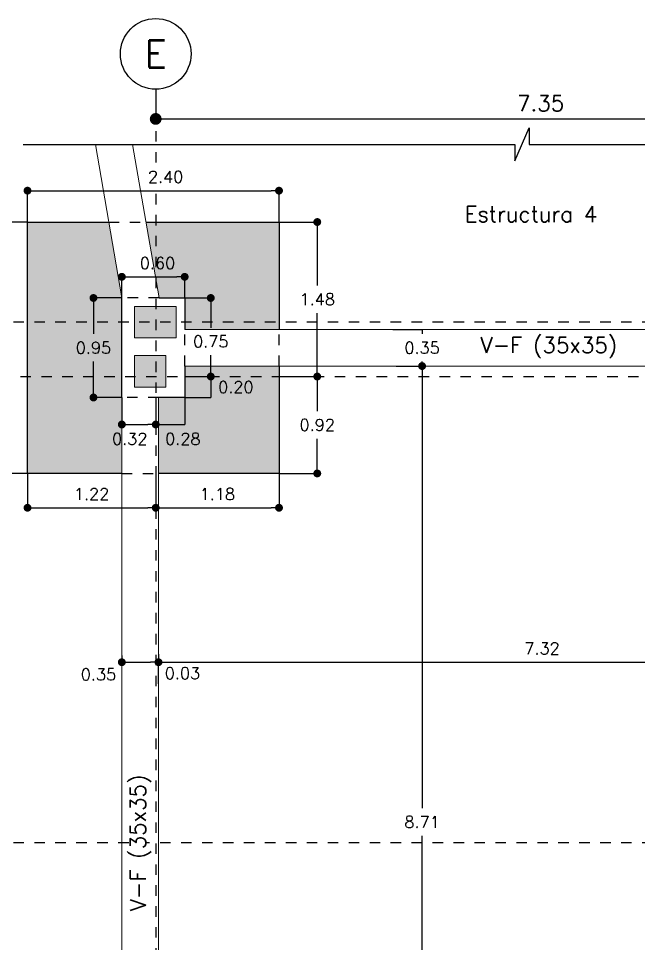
# Model space of a CAD drawing. Header units: millimetres. Extents: x 0 to 197, y -27 to 41.
# Drawn here: x 28.13 to 34.04, y 28.94 to 37.77 of the extents above; entities that cross this region are included whole.
import ezdxf
from ezdxf.enums import TextEntityAlignment as Align

# ---------------------------------------------------------------- set-up
doc = ezdxf.new("R2010")
doc.units = ezdxf.units.MM
doc.header["$LTSCALE"] = 0.01
doc.header["$PDMODE"] = 3
doc.linetypes.add('DASHDOT', pattern=[1, 0.5, -0.25, 0, -0.25])
doc.linetypes.add('DASHED2', pattern=[0.375, 0.25, -0.125])
for name, color, linetype in [('FC_CIRCULO DE EJES', 3, 'Continuous'), ('FC_COTAS', 1, 'Continuous'), ('FC_COTAS @ 75', 1, 'Continuous'), ('FC_COTAS EJES', 1, 'Continuous'), ('FC_COTAS EJES @ 75', 1, 'Continuous'), ('FC_EJES', 1, 'DASHDOT'), ('FC_HATCH COLUMNAS', 253, 'Continuous'), ('FC_HATCH ZAPATAS', 254, 'Continuous'), ('FC_LINEA CORTE', 1, 'Continuous'), ('FC_PEDESTAL', 4, 'Continuous'), ('FC_PROYECCION', 6, 'DASHED2'), ('FC_R-175', 5, 'Continuous'), ('FC_R-80 @ 75', 11, 'Continuous'), ('FC_REVISION', 32, 'Continuous'), ('FC_ZAPATAS', 3, 'Continuous')]:
    doc.layers.add(name, color=color, linetype=linetype)
doc.layers.add('FC_COLUMNAS', color=5, linetype='Continuous', lineweight=15)
doc.layers.add('FC_VIGAS', color=2, linetype='Continuous', lineweight=0)
doc.styles.add('FC_TEXT', font='romans.shx', dxfattribs={"height": 0.002})
doc.styles.add('FC_TEXT1', font='romans.shx')
doc.dimstyles.new('FC_COTAS', dxfattribs={"dimtxt": 0.0015, "dimasz": 0.001, "dimexe": 0, "dimexo": 0, "dimgap": 0.001, "dimtad": 1, "dimtih": 1, "dimtoh": 1, "dimzin": 0, "dimdsep": 46, "dimtxsty": 'FC_TEXT1', "dimblk": 'DOT', "dimcen": 0.09, "dimclrd": 256, "dimclre": 256, "dimclrt": 256, "dimadec": 0, "dimazin": 0, "dimtfac": 1, "dimtix": 1, "dimtmove": 2, "dimatfit": 3, "dimfxl": 1.002, "dimtolj": 1, "dimtzin": 0, "dimlwd": -1, "dimarcsym": 0})
doc.dimstyles.new('FC_COTAS EJES', dxfattribs={"dimtxt": 0.002, "dimasz": 0.0015, "dimexe": 0, "dimexo": 0, "dimgap": 0.001, "dimtad": 1, "dimtih": 1, "dimtoh": 1, "dimzin": 0, "dimdsep": 46, "dimtxsty": 'FC_TEXT1', "dimblk": 'DOT', "dimcen": 0.09, "dimclrd": 256, "dimclre": 256, "dimclrt": 256, "dimadec": 0, "dimazin": 0, "dimtfac": 1, "dimtix": 1, "dimtmove": 2, "dimatfit": 3, "dimfxl": 1.002, "dimtolj": 1, "dimtzin": 0, "dimlwd": -1, "dimarcsym": 0})

# ---------------------------------------------------------------- blocks, each defined once
blk = doc.blocks.new('FC_B_Eje')
at = {"layer": 'FC_CIRCULO DE EJES', "ltscale": 1.5}
blk.add_circle((0, 0), 0.0045, dxfattribs=at)
at = {"ltscale": 1.5, "style": 'FC_TEXT1'}
blk.add_attdef('EJE', text='', height=0.0035, dxfattribs=at).set_placement((0, 0), align=Align.MIDDLE_CENTER)
blk = doc.blocks.new('_Dot')
at = {"color": 0, "linetype": 'ByBlock', "lineweight": -2}
blk.add_line((-0.5, 0), (-1, 0), dxfattribs=at)
at = {"color": 0, "linetype": 'ByBlock', "const_width": 0.5}
blk.add_lwpolyline([(-0.25, 0, 1), (0.25, 0, 1)], format="xyb", close=True, dxfattribs=at)
blk = doc.blocks.new('*D365')
at = {"layer": 'Defpoints', "color": 0, "ltscale": 0.6, "transparency": 16777216}
for p in [(245.7281, -51.0366), (253.0747, -51.0366), (253.0747, -51.3204)]:
    blk.add_point(p, dxfattribs=at)
at = {"layer": 'FC_COTAS EJES', "lineweight": -2, "ltscale": 0.6, "transparency": 16777216}
for p, q in [((245.7281, -51.0366), (245.7281, -51.3204)), ((253.0747, -51.0366), (253.0747, -51.3204))]:
    blk.add_line(p, q, dxfattribs=at)
at = {"layer": 'FC_COTAS EJES', "ltscale": 0.6, "transparency": 16777216}
blk.add_line((245.8406, -51.3204), (252.9622, -51.3204), dxfattribs=at)
at = {"layer": 'FC_COTAS EJES', "ltscale": 0.6, "transparency": 16777216, "xscale": 0.1125, "yscale": 0.1125, "zscale": 0.1125, "rotation": 180}
blk.add_blockref('_Dot', (245.7281, -51.3204), dxfattribs=at)
at = {"layer": 'FC_COTAS EJES', "ltscale": 0.6, "transparency": 16777216, "xscale": 0.1125, "yscale": 0.1125, "zscale": 0.1125}
blk.add_blockref('_Dot', (253.0747, -51.3204), dxfattribs=at)
at = {"layer": 'FC_COTAS EJES', "ltscale": 0.6, "transparency": 16777216, "insert": (249.4014, -51.1704), "char_height": 0.15, "attachment_point": 5, "style": 'FC_TEXT1'}
blk.add_mtext('\\A1;7.35', dxfattribs=at)
blk = doc.blocks.new('FC_B_Columnas E5')
at = {"layer": 'FC_HATCH COLUMNAS', "ltscale": 1.5}
h = blk.add_hatch(color=256, dxfattribs=at)
h.dxf.hatch_style = 1
h.paths.add_polyline_path([(245.5247, -53.5798), (245.8247, -53.5798), (245.8247, -53.8798), (245.5247, -53.8798)])
h.paths.add_polyline_path([(253.0047, -53.5798), (253.3047, -53.5798), (253.3047, -53.8798), (253.0047, -53.8798)])
h.paths.add_polyline_path([(253.0047, -88.7298), (253.3047, -88.7298), (253.3047, -89.0298), (253.0047, -89.0298)])
h.paths.add_polyline_path([(245.5247, -88.7298), (245.8247, -88.7298), (245.8247, -89.0298), (245.5247, -89.0298)])
h.paths.add_polyline_path([(245.5247, -62.4848), (245.8247, -62.4848), (245.8247, -62.7848), (245.5247, -62.7848)])
h.paths.add_polyline_path([(245.5247, -71.3898), (245.8247, -71.3898), (245.8247, -71.6898), (245.5247, -71.6898)])
h.paths.add_polyline_path([(245.5247, -80.2949), (245.8247, -80.2949), (245.8247, -80.5949), (245.5247, -80.5949)])
h.paths.add_polyline_path([(253.0047, -62.4848), (253.3047, -62.4848), (253.3047, -62.7848), (253.0047, -62.7848)])
h.paths.add_polyline_path([(253.0047, -71.3898), (253.3047, -71.3898), (253.3047, -71.6898), (253.0047, -71.6898)])
h.paths.add_polyline_path([(253.0047, -80.2949), (253.3047, -80.2949), (253.3047, -80.5949), (253.0047, -80.5949)])
at = {"layer": 'FC_COLUMNAS', "ltscale": 0.6}
blk.add_lwpolyline([(245.5247, -53.5798), (245.8247, -53.5798), (245.8247, -53.8798), (245.5247, -53.8798)], close=True, dxfattribs=at)
blk = doc.blocks.new('*D302')
at = {"layer": 'Defpoints', "color": 0, "ltscale": 0.6, "transparency": 16777216}
for p in [(28.2143, 35.8301), (27.8836, 33.4301), (28.2143, 33.4301)]:
    blk.add_point(p, dxfattribs=at)
at = {"layer": 'FC_COTAS', "lineweight": -2, "ltscale": 0.6, "transparency": 16777216}
for p, q in [((28.2143, 35.8301), (27.8836, 35.8301)), ((28.2143, 33.4301), (27.8836, 33.4301))]:
    blk.add_line(p, q, dxfattribs=at)
at = {"layer": 'FC_COTAS', "ltscale": 0.6, "transparency": 16777216}
for p, q in [((27.8836, 35.7551), (27.8836, 34.7613)), ((27.8836, 33.5051), (27.8836, 34.4988))]:
    blk.add_line(p, q, dxfattribs=at)
at = {"layer": 'FC_COTAS', "ltscale": 0.6, "transparency": 16777216, "xscale": 0.075, "yscale": 0.075, "zscale": 0.075}
for p, rotation in [((27.8836, 35.8301), 90), ((27.8836, 33.4301), 270)]:
    blk.add_blockref('_Dot', p, dxfattribs=dict(at, rotation=rotation))
at = {"layer": 'FC_COTAS', "ltscale": 0.6, "transparency": 16777216, "insert": (27.8836, 34.6301), "char_height": 0.1125, "attachment_point": 5, "style": 'FC_TEXT1'}
blk.add_mtext('\\A1;2.40', dxfattribs=at)
blk = doc.blocks.new('*D303')
at = {"layer": 'Defpoints', "color": 0, "ltscale": 0.6, "transparency": 16777216}
for p in [(30.6143, 36.1296), (28.2143, 35.8301), (30.6143, 35.8301)]:
    blk.add_point(p, dxfattribs=at)
at = {"layer": 'FC_COTAS', "lineweight": -2, "ltscale": 0.6, "transparency": 16777216}
for p, q in [((28.2143, 35.8301), (28.2143, 36.1296)), ((30.6143, 35.8301), (30.6143, 36.1296))]:
    blk.add_line(p, q, dxfattribs=at)
at = {"layer": 'FC_COTAS', "ltscale": 0.6, "transparency": 16777216}
blk.add_line((28.2893, 36.1296), (30.5393, 36.1296), dxfattribs=at)
at = {"layer": 'FC_COTAS', "ltscale": 0.6, "transparency": 16777216, "xscale": 0.075, "yscale": 0.075, "zscale": 0.075, "rotation": 180}
blk.add_blockref('_Dot', (28.2143, 36.1296), dxfattribs=at)
at = {"layer": 'FC_COTAS', "ltscale": 0.6, "transparency": 16777216, "xscale": 0.075, "yscale": 0.075, "zscale": 0.075}
blk.add_blockref('_Dot', (30.6143, 36.1296), dxfattribs=at)
at = {"layer": 'FC_COTAS', "ltscale": 0.6, "transparency": 16777216, "insert": (29.5326, 36.2609), "char_height": 0.1125, "attachment_point": 5, "style": 'FC_TEXT1', "bg_fill": 3, "box_fill_scale": 1.1, "bg_fill_color": 256, "bg_fill_true_color": 13158600, "bg_fill_transparency": 0}
blk.add_mtext('\\A1;2.40', dxfattribs=at)
blk = doc.blocks.new('*D304')
at = {"layer": 'Defpoints', "color": 0, "ltscale": 0.6, "transparency": 16777216}
for p in [(30.6143, 35.8301), (30.6143, 34.3551), (30.9794, 34.3551)]:
    blk.add_point(p, dxfattribs=at)
at = {"layer": 'FC_COTAS', "lineweight": -2, "ltscale": 0.6, "transparency": 16777216}
for p, q in [((30.6143, 35.8301), (30.9794, 35.8301)), ((30.6143, 34.3551), (30.9794, 34.3551))]:
    blk.add_line(p, q, dxfattribs=at)
at = {"layer": 'FC_COTAS', "ltscale": 0.6, "transparency": 16777216}
for p, q in [((30.9794, 35.7551), (30.9794, 35.2238)), ((30.9794, 34.4301), (30.9794, 34.9613))]:
    blk.add_line(p, q, dxfattribs=at)
at = {"layer": 'FC_COTAS', "ltscale": 0.6, "transparency": 16777216, "xscale": 0.075, "yscale": 0.075, "zscale": 0.075}
for p, rotation in [((30.9794, 35.8301), 90), ((30.9794, 34.3551), 270)]:
    blk.add_blockref('_Dot', p, dxfattribs=dict(at, rotation=rotation))
at = {"layer": 'FC_COTAS', "ltscale": 0.6, "transparency": 16777216, "insert": (30.9794, 35.0926), "char_height": 0.1125, "attachment_point": 5, "style": 'FC_TEXT1'}
blk.add_mtext('\\A1;1.48', dxfattribs=at)
blk = doc.blocks.new('*D305')
at = {"layer": 'Defpoints', "color": 0, "ltscale": 0.6, "transparency": 16777216}
for p in [(28.2143, 33.4301), (29.4378, 33.4301), (29.4378, 33.1022)]:
    blk.add_point(p, dxfattribs=at)
at = {"layer": 'FC_COTAS', "lineweight": -2, "ltscale": 0.6, "transparency": 16777216}
for p, q in [((28.2143, 33.4301), (28.2143, 33.1022)), ((29.4378, 33.4301), (29.4378, 33.1022))]:
    blk.add_line(p, q, dxfattribs=at)
at = {"layer": 'FC_COTAS', "ltscale": 0.6, "transparency": 16777216}
blk.add_line((28.2893, 33.1022), (29.3628, 33.1022), dxfattribs=at)
at = {"layer": 'FC_COTAS', "ltscale": 0.6, "transparency": 16777216, "xscale": 0.075, "yscale": 0.075, "zscale": 0.075, "rotation": 180}
blk.add_blockref('_Dot', (28.2143, 33.1022), dxfattribs=at)
at = {"layer": 'FC_COTAS', "ltscale": 0.6, "transparency": 16777216, "xscale": 0.075, "yscale": 0.075, "zscale": 0.075}
blk.add_blockref('_Dot', (29.4378, 33.1022), dxfattribs=at)
at = {"layer": 'FC_COTAS', "ltscale": 0.6, "transparency": 16777216, "insert": (28.826, 33.2335), "char_height": 0.1125, "attachment_point": 5, "style": 'FC_TEXT1'}
blk.add_mtext('\\A1;1.22', dxfattribs=at)
blk = doc.blocks.new('*D306')
at = {"layer": 'Defpoints', "color": 0, "ltscale": 0.6, "transparency": 16777216}
for p in [(29.7143, 35.3072), (29.1143, 35.1051), (29.7143, 35.1051)]:
    blk.add_point(p, dxfattribs=at)
at = {"layer": 'FC_COTAS', "lineweight": -2, "ltscale": 0.6, "transparency": 16777216}
for p, q in [((29.1143, 35.1051), (29.1143, 35.3072)), ((29.7143, 35.1051), (29.7143, 35.3072))]:
    blk.add_line(p, q, dxfattribs=at)
at = {"layer": 'FC_COTAS', "ltscale": 0.6, "transparency": 16777216}
blk.add_line((29.1893, 35.3072), (29.6393, 35.3072), dxfattribs=at)
at = {"layer": 'FC_COTAS', "ltscale": 0.6, "transparency": 16777216, "xscale": 0.075, "yscale": 0.075, "zscale": 0.075, "rotation": 180}
blk.add_blockref('_Dot', (29.1143, 35.3072), dxfattribs=at)
at = {"layer": 'FC_COTAS', "ltscale": 0.6, "transparency": 16777216, "xscale": 0.075, "yscale": 0.075, "zscale": 0.075}
blk.add_blockref('_Dot', (29.7143, 35.3072), dxfattribs=at)
at = {"layer": 'FC_COTAS', "ltscale": 0.6, "transparency": 16777216, "insert": (29.4549, 35.4384), "char_height": 0.1125, "attachment_point": 5, "style": 'FC_TEXT1'}
blk.add_mtext('\\A1;0.60', dxfattribs=at)
blk = doc.blocks.new('*D307')
at = {"layer": 'Defpoints', "color": 0, "ltscale": 0.6, "transparency": 16777216}
for p in [(29.1143, 35.1051), (28.8437, 34.1551), (29.1143, 34.1551)]:
    blk.add_point(p, dxfattribs=at)
at = {"layer": 'FC_COTAS', "lineweight": -2, "ltscale": 0.6, "transparency": 16777216}
for p, q in [((29.1143, 35.1051), (28.8437, 35.1051)), ((29.1143, 34.1551), (28.8437, 34.1551))]:
    blk.add_line(p, q, dxfattribs=at)
at = {"layer": 'FC_COTAS', "ltscale": 0.6, "transparency": 16777216}
for p, q in [((28.8437, 35.0301), (28.8437, 34.7613)), ((28.8437, 34.2301), (28.8437, 34.4988))]:
    blk.add_line(p, q, dxfattribs=at)
at = {"layer": 'FC_COTAS', "ltscale": 0.6, "transparency": 16777216, "xscale": 0.075, "yscale": 0.075, "zscale": 0.075}
for p, rotation in [((28.8437, 35.1051), 90), ((28.8437, 34.1551), 270)]:
    blk.add_blockref('_Dot', p, dxfattribs=dict(at, rotation=rotation))
at = {"layer": 'FC_COTAS', "ltscale": 0.6, "transparency": 16777216, "insert": (28.8437, 34.6301), "char_height": 0.1125, "attachment_point": 5, "style": 'FC_TEXT1'}
blk.add_mtext('\\A1;0.95', dxfattribs=at)
blk = doc.blocks.new('*D308')
at = {"layer": 'Defpoints', "color": 0, "ltscale": 0.6, "transparency": 16777216}
for p in [(29.7143, 35.1051), (29.7143, 34.3551), (29.9632, 34.3551)]:
    blk.add_point(p, dxfattribs=at)
at = {"layer": 'FC_COTAS', "lineweight": -2, "ltscale": 0.6, "transparency": 16777216}
for p, q in [((29.7143, 35.1051), (29.9632, 35.1051)), ((29.7143, 34.3551), (29.9632, 34.3551))]:
    blk.add_line(p, q, dxfattribs=at)
at = {"layer": 'FC_COTAS', "ltscale": 0.6, "transparency": 16777216}
for p, q in [((29.9632, 35.0301), (29.9632, 34.8215)), ((29.9632, 34.4301), (29.9632, 34.559))]:
    blk.add_line(p, q, dxfattribs=at)
at = {"layer": 'FC_COTAS', "ltscale": 0.6, "transparency": 16777216, "xscale": 0.075, "yscale": 0.075, "zscale": 0.075}
for p, rotation in [((29.9632, 35.1051), 90), ((29.9632, 34.3551), 270)]:
    blk.add_blockref('_Dot', p, dxfattribs=dict(at, rotation=rotation))
at = {"layer": 'FC_COTAS', "ltscale": 0.6, "transparency": 16777216, "insert": (29.9632, 34.6903), "char_height": 0.1125, "attachment_point": 5, "style": 'FC_TEXT1'}
blk.add_mtext('\\A1;0.75', dxfattribs=at)
blk = doc.blocks.new('*D309')
at = {"layer": 'Defpoints', "color": 0, "ltscale": 0.6, "transparency": 16777216}
for p in [(29.1143, 34.1551), (29.4378, 34.1551), (29.4378, 33.8972)]:
    blk.add_point(p, dxfattribs=at)
at = {"layer": 'FC_COTAS', "lineweight": -2, "ltscale": 0.6, "transparency": 16777216}
for p, q in [((29.1143, 34.1551), (29.1143, 33.8972)), ((29.4378, 34.1551), (29.4378, 33.8972))]:
    blk.add_line(p, q, dxfattribs=at)
at = {"layer": 'FC_COTAS', "ltscale": 0.6, "transparency": 16777216}
blk.add_line((29.1893, 33.8972), (29.3628, 33.8972), dxfattribs=at)
at = {"layer": 'FC_COTAS', "ltscale": 0.6, "transparency": 16777216, "xscale": 0.075, "yscale": 0.075, "zscale": 0.075, "rotation": 180}
blk.add_blockref('_Dot', (29.1143, 33.8972), dxfattribs=at)
at = {"layer": 'FC_COTAS', "ltscale": 0.6, "transparency": 16777216, "xscale": 0.075, "yscale": 0.075, "zscale": 0.075}
blk.add_blockref('_Dot', (29.4378, 33.8972), dxfattribs=at)
at = {"layer": 'FC_COTAS', "ltscale": 0.6, "transparency": 16777216, "insert": (29.1899, 33.7593), "char_height": 0.1125, "attachment_point": 5, "style": 'FC_TEXT1'}
blk.add_mtext('\\A1;0.32', dxfattribs=at)
blk = doc.blocks.new('*D310')
at = {"layer": 'Defpoints', "color": 0, "ltscale": 0.6, "transparency": 16777216}
for p in [(29.4378, 34.1551), (29.7143, 34.1551), (29.7143, 33.8972)]:
    blk.add_point(p, dxfattribs=at)
at = {"layer": 'FC_COTAS', "lineweight": -2, "ltscale": 0.6, "transparency": 16777216}
for p, q in [((29.4378, 34.1551), (29.4378, 33.8972)), ((29.7143, 34.1551), (29.7143, 33.8972))]:
    blk.add_line(p, q, dxfattribs=at)
at = {"layer": 'FC_COTAS', "ltscale": 0.6, "transparency": 16777216}
blk.add_line((29.4378, 33.8972), (29.7143, 33.8972), dxfattribs=at)
at = {"layer": 'FC_COTAS', "ltscale": 0.6, "transparency": 16777216, "insert": (29.6969, 33.7593), "char_height": 0.1125, "attachment_point": 5, "style": 'FC_TEXT1'}
blk.add_mtext('\\A1;0.28', dxfattribs=at)
blk = doc.blocks.new('*D311')
at = {"layer": 'Defpoints', "color": 0, "ltscale": 0.6, "transparency": 16777216}
for p in [(29.7143, 34.3551), (29.7143, 34.1551), (29.9632, 34.1551)]:
    blk.add_point(p, dxfattribs=at)
at = {"layer": 'FC_COTAS', "lineweight": -2, "ltscale": 0.6, "transparency": 16777216}
for p, q in [((29.7143, 34.3551), (29.9632, 34.3551)), ((29.7143, 34.1551), (29.9632, 34.1551))]:
    blk.add_line(p, q, dxfattribs=at)
at = {"layer": 'FC_COTAS', "ltscale": 0.6, "transparency": 16777216}
blk.add_line((29.9632, 34.3551), (29.9632, 34.1551), dxfattribs=at)
at = {"layer": 'FC_COTAS', "ltscale": 0.6, "transparency": 16777216, "insert": (30.203, 34.2551), "char_height": 0.1125, "attachment_point": 5, "style": 'FC_TEXT1'}
blk.add_mtext('\\A1;0.20', dxfattribs=at)
blk = doc.blocks.new('*D312')
at = {"layer": 'Defpoints', "color": 0, "ltscale": 0.6, "transparency": 16777216}
for p in [(30.6143, 34.3551), (30.6143, 33.4301), (30.9794, 33.4301)]:
    blk.add_point(p, dxfattribs=at)
at = {"layer": 'FC_COTAS', "lineweight": -2, "ltscale": 0.6, "transparency": 16777216}
for p, q in [((30.6143, 34.3551), (30.9794, 34.3551)), ((30.6143, 33.4301), (30.9794, 33.4301))]:
    blk.add_line(p, q, dxfattribs=at)
at = {"layer": 'FC_COTAS', "ltscale": 0.6, "transparency": 16777216}
for p, q in [((30.9794, 34.2801), (30.9794, 34.0238)), ((30.9794, 33.5051), (30.9794, 33.7613))]:
    blk.add_line(p, q, dxfattribs=at)
at = {"layer": 'FC_COTAS', "ltscale": 0.6, "transparency": 16777216, "xscale": 0.075, "yscale": 0.075, "zscale": 0.075}
for p, rotation in [((30.9794, 34.3551), 90), ((30.9794, 33.4301), 270)]:
    blk.add_blockref('_Dot', p, dxfattribs=dict(at, rotation=rotation))
at = {"layer": 'FC_COTAS', "ltscale": 0.6, "transparency": 16777216, "insert": (30.9794, 33.8926), "char_height": 0.1125, "attachment_point": 5, "style": 'FC_TEXT1'}
blk.add_mtext('\\A1;0.92', dxfattribs=at)
blk = doc.blocks.new('*D313')
at = {"layer": 'Defpoints', "color": 0, "ltscale": 0.6, "transparency": 16777216}
for p in [(29.4378, 33.4301), (30.6143, 33.4301), (30.6143, 33.1022)]:
    blk.add_point(p, dxfattribs=at)
at = {"layer": 'FC_COTAS', "lineweight": -2, "ltscale": 0.6, "transparency": 16777216}
for p, q in [((29.4378, 33.4301), (29.4378, 33.1022)), ((30.6143, 33.4301), (30.6143, 33.1022))]:
    blk.add_line(p, q, dxfattribs=at)
at = {"layer": 'FC_COTAS', "ltscale": 0.6, "transparency": 16777216}
blk.add_line((29.5128, 33.1022), (30.5393, 33.1022), dxfattribs=at)
at = {"layer": 'FC_COTAS', "ltscale": 0.6, "transparency": 16777216, "xscale": 0.075, "yscale": 0.075, "zscale": 0.075, "rotation": 180}
blk.add_blockref('_Dot', (29.4378, 33.1022), dxfattribs=at)
at = {"layer": 'FC_COTAS', "ltscale": 0.6, "transparency": 16777216, "xscale": 0.075, "yscale": 0.075, "zscale": 0.075}
blk.add_blockref('_Dot', (30.6143, 33.1022), dxfattribs=at)
at = {"layer": 'FC_COTAS', "ltscale": 0.6, "transparency": 16777216, "insert": (30.026, 33.2335), "char_height": 0.1125, "attachment_point": 5, "style": 'FC_TEXT1'}
blk.add_mtext('\\A1;1.18', dxfattribs=at)
blk = doc.blocks.new('*D349')
at = {"layer": 'Defpoints', "color": 0, "ltscale": 0.6, "transparency": 16777216}
for p in [(31.7333, 34.4551), (31.9798, 34.4551), (31.8385, 25.7501)]:
    blk.add_point(p, dxfattribs=at)
at = {"layer": 'FC_COTAS', "lineweight": -2, "ltscale": 0.6, "transparency": 16777216}
for p, q in [((31.7333, 34.4551), (31.9798, 34.4551)), ((31.8385, 25.7501), (31.9798, 25.7501))]:
    blk.add_line(p, q, dxfattribs=at)
at = {"layer": 'FC_COTAS', "ltscale": 0.6, "transparency": 16777216}
for p, q in [((31.9798, 34.3801), (31.9798, 30.2338)), ((31.9798, 25.8251), (31.9798, 29.9713))]:
    blk.add_line(p, q, dxfattribs=at)
at = {"layer": 'FC_COTAS', "ltscale": 0.6, "transparency": 16777216, "xscale": 0.075, "yscale": 0.075, "zscale": 0.075}
for p, rotation in [((31.9798, 34.4551), 90), ((31.9798, 25.7501), 270)]:
    blk.add_blockref('_Dot', p, dxfattribs=dict(at, rotation=rotation))
at = {"layer": 'FC_COTAS', "ltscale": 0.6, "transparency": 16777216, "insert": (31.9798, 30.1026), "char_height": 0.1125, "attachment_point": 5, "style": 'FC_TEXT1'}
blk.add_mtext('\\A1;8.71', dxfattribs=at)
blk = doc.blocks.new('*D350')
at = {"layer": 'Defpoints', "color": 0, "ltscale": 0.6, "transparency": 16777216}
for p in [(31.7005, 34.8051), (31.9798, 34.8051), (31.7333, 34.4551)]:
    blk.add_point(p, dxfattribs=at)
at = {"layer": 'FC_COTAS', "lineweight": -2, "ltscale": 0.6, "transparency": 16777216}
for p, q in [((31.7005, 34.8051), (31.9798, 34.8051)), ((31.7333, 34.4551), (31.9798, 34.4551))]:
    blk.add_line(p, q, dxfattribs=at)
at = {"layer": 'FC_COTAS', "ltscale": 0.6, "transparency": 16777216}
for p, q in [((31.9798, 34.8051), (31.9798, 34.7613)), ((31.9798, 34.4551), (31.9798, 34.4988))]:
    blk.add_line(p, q, dxfattribs=at)
at = {"layer": 'FC_COTAS', "ltscale": 0.6, "transparency": 16777216, "insert": (31.9798, 34.6301), "char_height": 0.1125, "attachment_point": 5, "style": 'FC_TEXT1'}
blk.add_mtext('\\A1;0.35', dxfattribs=at)
blk = doc.blocks.new('*D263')
at = {"layer": 'Defpoints', "color": 0, "ltscale": 0.6, "transparency": 16777216}
for p in [(29.1143, 31.6917), (29.4643, 31.6279), (29.4643, 31.4215)]:
    blk.add_point(p, dxfattribs=at)
at = {"layer": 'FC_COTAS', "lineweight": -2, "ltscale": 0.6, "transparency": 16777216}
for p, q in [((29.1143, 31.6917), (29.1143, 31.6279)), ((29.4643, 31.4215), (29.4643, 31.6279))]:
    blk.add_line(p, q, dxfattribs=at)
at = {"layer": 'FC_COTAS', "ltscale": 0.6, "transparency": 16777216}
blk.add_line((29.1893, 31.6279), (29.3893, 31.6279), dxfattribs=at)
at = {"layer": 'FC_COTAS', "ltscale": 0.6, "transparency": 16777216, "xscale": 0.075, "yscale": 0.075, "zscale": 0.075, "rotation": 180}
blk.add_blockref('_Dot', (29.1143, 31.6279), dxfattribs=at)
at = {"layer": 'FC_COTAS', "ltscale": 0.6, "transparency": 16777216, "xscale": 0.075, "yscale": 0.075, "zscale": 0.075}
blk.add_blockref('_Dot', (29.4643, 31.6279), dxfattribs=at)
at = {"layer": 'FC_COTAS', "ltscale": 0.6, "transparency": 16777216, "insert": (28.8916, 31.512), "char_height": 0.1125, "attachment_point": 5, "style": 'FC_TEXT1'}
blk.add_mtext('\\A1;0.35', dxfattribs=at)
blk = doc.blocks.new('*D264')
at = {"layer": 'Defpoints', "color": 0, "ltscale": 0.6, "transparency": 16777216}
for p in [(29.4643, 31.7034), (29.4378, 31.6278), (29.4643, 31.6278)]:
    blk.add_point(p, dxfattribs=at)
at = {"layer": 'FC_COTAS', "lineweight": -2, "ltscale": 0.6, "transparency": 16777216}
blk.add_line((29.4643, 31.7034), (29.4643, 31.6278), dxfattribs=at)
at = {"layer": 'FC_COTAS', "ltscale": 0.6, "transparency": 16777216}
blk.add_line((29.4378, 31.6278), (29.4643, 31.6278), dxfattribs=at)
at = {"layer": 'FC_COTAS', "ltscale": 0.6, "transparency": 16777216, "insert": (29.6932, 31.5219), "char_height": 0.1125, "attachment_point": 5, "style": 'FC_TEXT1'}
blk.add_mtext('\\A1;0.03', dxfattribs=at)
blk = doc.blocks.new('*D265')
at = {"layer": 'Defpoints', "color": 0, "ltscale": 0.6, "transparency": 16777216}
for p in [(29.4643, 31.7034), (36.7843, 31.7017), (36.7843, 31.6279)]:
    blk.add_point(p, dxfattribs=at)
at = {"layer": 'FC_COTAS', "lineweight": -2, "ltscale": 0.6, "transparency": 16777216}
for p, q in [((29.4643, 31.7034), (29.4643, 31.6279)), ((36.7843, 31.7017), (36.7843, 31.6279))]:
    blk.add_line(p, q, dxfattribs=at)
at = {"layer": 'FC_COTAS', "ltscale": 0.6, "transparency": 16777216}
blk.add_line((29.5393, 31.6279), (36.7093, 31.6279), dxfattribs=at)
at = {"layer": 'FC_COTAS', "ltscale": 0.6, "transparency": 16777216, "xscale": 0.075, "yscale": 0.075, "zscale": 0.075, "rotation": 180}
blk.add_blockref('_Dot', (29.4643, 31.6279), dxfattribs=at)
at = {"layer": 'FC_COTAS', "ltscale": 0.6, "transparency": 16777216, "xscale": 0.075, "yscale": 0.075, "zscale": 0.075}
blk.add_blockref('_Dot', (36.7843, 31.6279), dxfattribs=at)
at = {"layer": 'FC_COTAS', "ltscale": 0.6, "transparency": 16777216, "insert": (33.1243, 31.7592), "char_height": 0.1125, "attachment_point": 5, "style": 'FC_TEXT1'}
blk.add_mtext('\\A1;7.32', dxfattribs=at)
blk = doc.blocks.new('*U355')
at = {"layer": 'FC_LINEA CORTE'}
blk.add_lwpolyline([(-0.047609, 0), (-0.000675, 0), (-0.000675, -0.001575), (0.000675, 0.001575), (0.000675, 0), (0.047609, 0)], dxfattribs=at)
blk = doc.blocks.new('FC_B_Estructura 4')
at = {"layer": 'FC_HATCH COLUMNAS', "ltscale": 0.6}
h = blk.add_hatch(color=256, dxfattribs=at)
h.dxf.hatch_style = 1
h.paths.add_polyline_path([(0.4, 0.3), (0, 0.3), (0, 0), (0.4, 0)])
h.paths.add_polyline_path([(7.78, 0.3), (7.38, 0.3), (7.38, 0), (7.78, 0)])
at = {"layer": 'FC_COLUMNAS', "color": 252, "ltscale": 0.6}
for points in [[(0, 0.3), (0.4, 0.3), (0.4, 0), (0, 0)], [(7.38, 0.3), (7.78, 0.3), (7.78, 0), (7.38, 0)]]:
    blk.add_lwpolyline(points, close=True, dxfattribs=at)
at = {"layer": 'FC_VIGAS', "color": 252, "ltscale": 0.6}
for p, q in [((-0.12, 0.38), (-0.3721, 1.8465)), ((0.2351, 0.38), (-0.017, 1.8465)), ((7.55, 1.8465), (7.55, 0.38)), ((7.9, 1.8465), (7.9, 0.38))]:
    blk.add_line(p, q, dxfattribs=at)
at = {"layer": 'FC_R-80 @ 75', "insert": (3.7848, 1.1803), "char_height": 0.15, "width": 1.480071, "attachment_point": 5, "style": 'FC_TEXT', "bg_fill": 2}
blk.add_mtext('Estructura 4', dxfattribs=at)
blk = doc.blocks.new('FC_B_Ejes E5')
at = {"layer": 'FC_EJES', "ltscale": 0.6}
for p, q in [((245.7281, -51.0366), (245.7281, -91.387)), ((255.8702, -53.2598), (242.6784, -53.2598)), ((255.8702, -58.2323), (242.6784, -58.2323))]:
    blk.add_line(p, q, dxfattribs=at)
blk.add_lwpolyline([(242.6818, -53.9981), (243.0367, -53.7798), (255.8702, -53.7798)], dxfattribs=at)
at = {"layer": 'FC_R-175'}
ref = blk.add_blockref('FC_B_Eje', (245.7281, -50.6991), dxfattribs=dict(at, xscale=75, yscale=75, zscale=75))
ref.add_attrib('EJE', 'E', dxfattribs={"layer": '0', "color": 0, "ltscale": 1.5, "height": 0.2625, "style": 'FC_TEXT1'}).set_placement((245.7281, -50.6991), align=Align.MIDDLE_CENTER)
at = {"layer": 'FC_COTAS EJES @ 75', "ltscale": 0.6}
dim = blk.add_linear_dim(base=(253.0747, -51.3204), p1=(245.7281, -51.0366), p2=(253.0747, -51.0366), dimstyle='FC_COTAS EJES', override={"dimscale": 75, "dimtix": 1, "dimtofl": 1, "dimtmove": 2, "dimatfit": 3}, dxfattribs=at)
dim.commit()
dim.dimension.update_dxf_attribs({"geometry": '*D365', "text_midpoint": (249.4014, -51.1704)})

msp = doc.modelspace()

# ---------------------------------------------------------------- hatches: boundary and pattern name
at = {"layer": 'FC_HATCH ZAPATAS', "ltscale": 0.6}
h = msp.add_hatch(color=256, dxfattribs=at)
h.dxf.hatch_style = 1
h.paths.add_polyline_path([(28.9897, 35.8301), (28.9897, 35.8301), (28.2143, 35.8301), (28.2143, 34.8751), (29.1143, 34.8751), (29.1143, 35.1051)])
h.paths.add_polyline_path([(29.1143, 34.8751), (28.2143, 34.8751), (28.2143, 34.3551), (29.1143, 34.3551)])
h.paths.add_polyline_path([(29.1143, 34.3551), (28.2143, 34.3551), (28.2143, 33.4301), (29.1143, 33.4301), (29.1143, 34.1551), (29.1143, 34.1551)])
h.paths.add_polyline_path([(30.6143, 34.3551), (29.7143, 34.3551), (29.7143, 34.1551), (29.4643, 34.1551), (29.4643, 33.4301), (30.6143, 33.4301)])
h.paths.add_polyline_path([(30.6143, 34.4551), (29.7143, 34.4551), (29.7143, 34.3551), (30.6143, 34.3551)])
h.paths.add_polyline_path([(30.6143, 34.8751), (29.7143, 34.8751), (29.7143, 34.8051), (30.6143, 34.8051)])
h.paths.add_polyline_path([(30.6143, 35.8301), (29.4378, 35.8301), (29.4378, 35.2893), (29.4694, 35.1051), (29.7143, 35.1051), (29.7143, 34.8751), (30.6143, 34.8751)])
h.paths.add_polyline_path([(29.4378, 35.8301), (29.3448, 35.8301), (29.4378, 35.2893)])

# ---------------------------------------------------------------- linework, layer by layer
at = {"layer": 'FC_PEDESTAL', "ltscale": 0.6}
msp.add_lwpolyline([(29.7143, 34.4551), (29.7143, 34.1551), (29.4643, 34.1551)], dxfattribs=at)
at = {"layer": 'FC_PROYECCION', "ltscale": 0.6}
for points in [[(29.4643, 34.1551), (29.1143, 34.1551)], [(29.1143, 33.4301), (29.4643, 33.4301)]]:
    msp.add_lwpolyline(points, dxfattribs=at)
at = {"layer": 'FC_VIGAS', "ltscale": 0.6}
for points in [[(29.7143, 34.4551), (36.5343, 34.4551)], [(29.1143, 25.7501), (29.1143, 34.1551)], [(29.4643, 25.7501), (29.4643, 34.1551)]]:
    msp.add_lwpolyline(points, dxfattribs=at)
at = {"layer": 'FC_ZAPATAS', "ltscale": 0.6}
msp.add_lwpolyline([(30.6143, 34.4551), (30.6143, 33.4301), (29.4643, 33.4301)], dxfattribs=at)

# ---------------------------------------------------------------- block references
at = {"layer": 'FC_COTAS'}
msp.add_blockref('FC_B_Columnas E5', (-216.2904, 88.1348), dxfattribs=at)

# ---------------------------------------------------------------- dimensions: what is measured, and where the dimension line sits
at = {"layer": 'FC_COTAS @ 75', "ltscale": 0.6}
for base, p1, p2, picture, middle in [((27.8836, 33.4301), (28.2143, 35.8301), (28.2143, 33.4301), '*D302', (27.8836, 34.6301)), ((31.97976715, 34.45508517), (31.83847331, 25.75008515), (31.73325403, 34.45508517), '*D349', (31.97976715, 30.10258516)), ((30.97943777, 33.43008518), (30.61431007, 34.35508515), (30.61431007, 33.43008518), '*D312', (30.97943777, 33.89258516))]:
    dim = msp.add_linear_dim(base=base, p1=p1, p2=p2, angle=90, dimstyle='FC_COTAS', override={"dimscale": 75, "dimtix": 1, "dimtofl": 1, "dimtmove": 2, "dimatfit": 3}, dxfattribs=at)
    dim.commit()
    dim.dimension.update_dxf_attribs({"geometry": picture, "text_midpoint": middle})
dim = msp.add_linear_dim(base=(29.9632, 34.1551), p1=(29.7143, 34.3551), p2=(29.7143, 34.1551), angle=90, dimstyle='FC_COTAS', override={"dimscale": 75, "dimtix": 1, "dimtofl": 1, "dimtmove": 2, "dimatfit": 3}, dxfattribs=at)
dim.commit()
dim.dimension.update_dxf_attribs({"geometry": '*D311', "text_midpoint": (30.203, 34.2551), "dimtype": 128})
for base, p1, p2, picture, middle in [((29.4378, 33.8972), (29.1143, 34.1551), (29.4378, 34.1551), '*D309', (29.1899, 33.7593)), ((29.7143, 33.8972), (29.4378, 34.1551), (29.7143, 34.1551), '*D310', (29.6969, 33.7593)), ((29.4643, 31.6278), (29.4378, 31.6278), (29.4643, 31.7034), '*D264', (29.6932, 31.5219)), ((29.4643, 31.6279), (29.1143, 31.6917), (29.4643, 31.4215), '*D263', (28.8916, 31.512))]:
    dim = msp.add_linear_dim(base=base, p1=p1, p2=p2, dimstyle='FC_COTAS', override={"dimscale": 75, "dimtix": 1, "dimtofl": 1, "dimtmove": 2, "dimatfit": 3}, dxfattribs=at)
    dim.commit()
    dim.dimension.update_dxf_attribs({"geometry": picture, "text_midpoint": middle, "dimtype": 128})
for base, p1, p2, picture, middle in [((29.4378, 33.1022), (28.2143, 33.4301), (29.4378, 33.4301), '*D305', (28.826, 33.2335)), ((30.6143, 33.1022), (29.4378, 33.4301), (30.6143, 33.4301), '*D313', (30.026, 33.2335)), ((36.7843, 31.6279), (29.4643, 31.7034), (36.7843, 31.7017), '*D265', (33.1243, 31.7592))]:
    dim = msp.add_linear_dim(base=base, p1=p1, p2=p2, dimstyle='FC_COTAS', override={"dimscale": 75, "dimtix": 1, "dimtofl": 1, "dimtmove": 2, "dimatfit": 3}, dxfattribs=at)
    dim.commit()
    dim.dimension.update_dxf_attribs({"geometry": picture, "text_midpoint": middle})

# ---------------------------------------------------------------- next in the draw order: block references
at = {"layer": 'FC_REVISION'}
msp.add_blockref('FC_B_Estructura 4', (29.2343, 34.7251), dxfattribs=at)

# ---------------------------------------------------------------- next in the draw order: linework, layer by layer
at = {"layer": 'FC_PEDESTAL', "ltscale": 0.6}
for points in [[(29.1143, 34.1551), (29.1143, 34.1551), (29.1143, 35.1051), (29.1143, 35.1051)], [(29.4694, 35.1051), (29.7143, 35.1051), (29.7143, 34.8051)]]:
    msp.add_lwpolyline(points, dxfattribs=at)
at = {"layer": 'FC_PROYECCION', "ltscale": 0.6}
for points in [[(28.9897, 35.8301), (29.3448, 35.8301)], [(29.4694, 35.1051), (29.1143, 35.1051)], [(29.7143, 34.4551), (29.7143, 34.8051)], [(30.6143, 34.4551), (30.6143, 34.8051)]]:
    msp.add_lwpolyline(points, dxfattribs=at)
at = {"layer": 'FC_VIGAS', "ltscale": 0.6}
msp.add_lwpolyline([(29.7143, 34.8051), (36.5343, 34.8051)], dxfattribs=at)
at = {"layer": 'FC_ZAPATAS', "ltscale": 0.6}
for points in [[(29.1143, 33.4301), (28.2143, 33.4301), (28.2143, 35.8301), (28.9897, 35.8301)], [(29.3448, 35.8301), (30.6143, 35.8301), (30.6143, 34.8051)]]:
    msp.add_lwpolyline(points, dxfattribs=at)

# ---------------------------------------------------------------- next in the draw order: block references
at = {"layer": 'FC_LINEA CORTE', "xscale": 100, "yscale": 100, "zscale": 100}
msp.add_blockref('*U355', (32.9329, 36.5716), dxfattribs=at)

# ---------------------------------------------------------------- next in the draw order: texts
at = {"layer": 'FC_R-80 @ 75', "insert": (33.1904, 34.6299), "char_height": 0.15, "width": 1.480071, "attachment_point": 5, "style": 'FC_TEXT', "bg_fill": 3, "box_fill_scale": 1, "bg_fill_color": 256, "bg_fill_transparency": 0}
msp.add_mtext('V-F (35x35)', dxfattribs=at)

# ---------------------------------------------------------------- next in the draw order: dimensions: what is measured, and where the dimension line sits
at = {"layer": 'FC_COTAS @ 75', "ltscale": 0.6}
dim = msp.add_linear_dim(base=(29.7143, 35.3072), p1=(29.1143, 35.1051), p2=(29.7143, 35.1051), dimstyle='FC_COTAS', override={"dimscale": 75, "dimtix": 1, "dimtofl": 1, "dimtmove": 2, "dimatfit": 3}, dxfattribs=at)
dim.commit()
dim.dimension.update_dxf_attribs({"geometry": '*D306', "text_midpoint": (29.4549, 35.4384), "dimtype": 128})
for base, p1, p2, picture, middle in [((28.8437, 34.1551), (29.1143, 35.1051), (29.1143, 34.1551), '*D307', (28.8437, 34.6301)), ((31.9798, 34.8051), (31.7333, 34.4551), (31.7005, 34.8051), '*D350', (31.9798, 34.6301))]:
    dim = msp.add_linear_dim(base=base, p1=p1, p2=p2, angle=90, dimstyle='FC_COTAS', override={"dimscale": 75, "dimtix": 1, "dimtofl": 1, "dimtmove": 2, "dimatfit": 3}, dxfattribs=at)
    dim.commit()
    dim.dimension.update_dxf_attribs({"geometry": picture, "text_midpoint": middle})
dim = msp.add_linear_dim(base=(29.9632, 34.3551), p1=(29.7143, 35.1051), p2=(29.7143, 34.3551), angle=90, dimstyle='FC_COTAS', override={"dimscale": 75, "dimtix": 1, "dimtofl": 1, "dimtmove": 2, "dimatfit": 3}, dxfattribs=at)
dim.commit()
dim.dimension.update_dxf_attribs({"geometry": '*D308', "text_midpoint": (29.9632, 34.6903), "dimtype": 128})

# ---------------------------------------------------------------- next in the draw order: block references
at = {"layer": 'FC_COTAS'}
msp.add_blockref('FC_B_Ejes E5', (-216.2904, 88.1348), dxfattribs=at)

# ---------------------------------------------------------------- next in the draw order: texts
at = {"layer": 'FC_R-80 @ 75', "insert": (29.2931, 29.9026), "char_height": 0.15, "width": 1.480071, "attachment_point": 5, "rotation": 90, "style": 'FC_TEXT', "bg_fill": 3, "box_fill_scale": 1, "bg_fill_color": 256, "bg_fill_transparency": 0}
msp.add_mtext('V-F (35x35)', dxfattribs=at)

# ---------------------------------------------------------------- next in the draw order: dimensions: what is measured, and where the dimension line sits
at = {"layer": 'FC_COTAS @ 75', "ltscale": 0.6}
dim = msp.add_linear_dim(base=(30.6143, 36.1296), p1=(28.2143, 35.8301), p2=(30.6143, 35.8301), dimstyle='FC_COTAS', override={"dimscale": 75, "dimtix": 1, "dimtofl": 1, "dimtmove": 2, "dimatfit": 3, "dimtfill": 1}, dxfattribs=at)
dim.commit()
dim.dimension.update_dxf_attribs({"geometry": '*D303', "text_midpoint": (29.5326, 36.2609), "dimtype": 128})

# ---------------------------------------------------------------- next in the draw order: dimensions: what is measured, and where the dimension line sits
dim = msp.add_linear_dim(base=(30.97943777, 34.35508515), p1=(30.61431007, 35.83008518), p2=(30.61431007, 34.35508515), angle=90, dimstyle='FC_COTAS', override={"dimscale": 75, "dimtix": 1, "dimtofl": 1, "dimtmove": 2, "dimatfit": 3}, dxfattribs=at)
dim.commit()
dim.dimension.update_dxf_attribs({"geometry": '*D304', "text_midpoint": (30.97943777, 35.09258516)})

doc.saveas('drawing.dxf')
